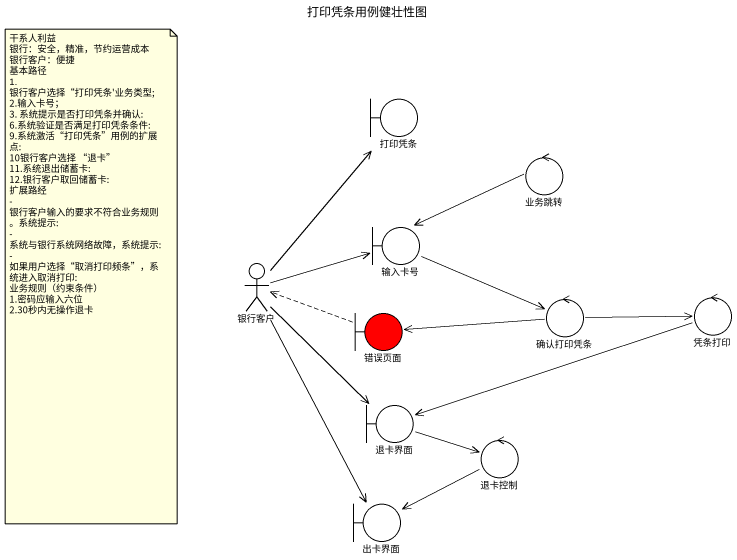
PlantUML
@startuml
title 打印凭条用例健壮性图
boundary 打印凭条
control 业务跳转
boundary 输入卡号
actor 银行客户
control 凭条打印
boundary 错误页面 #FF0000
control 确认打印凭条
boundary 退卡界面
control 退卡控制
boundary 出卡界面
业务跳转 -left-> 输入卡号
输入卡号 -right-> 确认打印凭条
银行客户 -up-> 打印凭条
银行客户 -right-> 输入卡号
银行客户 --> 退卡界面
银行客户 --> 出卡界面
凭条打印 -left-> 退卡界面
错误页面 .left.> 银行客户
确认打印凭条 -right-> 凭条打印
确认打印凭条 -left-> 错误页面
退卡界面 -right-> 退卡控制
退卡控制 -left-> 出卡界面
note as N1
  干系人利益
  银行：安全，精准，节约运营成本
  银行客户：便捷
  基本路径
  1. 银行客户选择“打印凭条'业务类型;
  2.输入卡号；
  3. 系统提示是否打印凭条并确认:
  6.系统验证是否满足打印凭条条件:
  9.系统激活“打印凭条”用例的扩展点:
  10银行客户选择 “退卡”
  11.系统退出储蓄卡:
  12.银行客户取回储蓄卡:
  扩展路经
  - 银行客户输入的要求不符合业务规则。系统提示:
  - 系统与银行系统网络故障，系统提示:
  - 如果用户选择“取消打印频条”，系统进入取消打印:
  业务规则（约束条件）
  1.密码应输入六位
  2.30秒内无操作退卡
end note
@enduml
